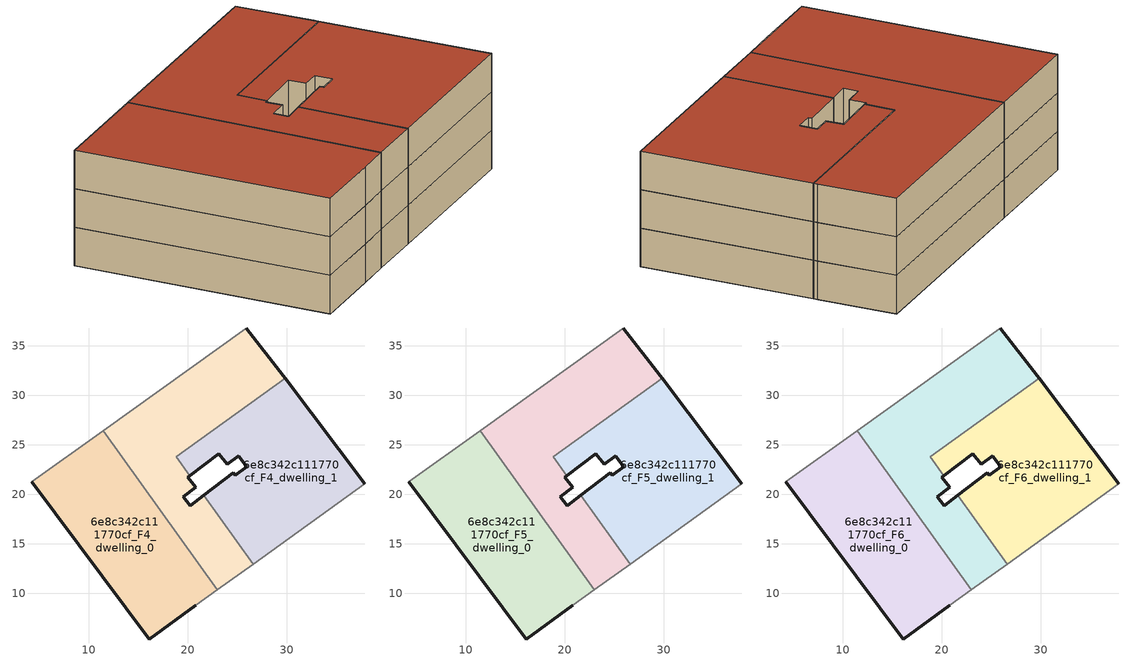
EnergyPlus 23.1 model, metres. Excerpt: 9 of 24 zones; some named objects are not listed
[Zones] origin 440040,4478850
6e8c342c111770cf_F4_dwelling_0
 floor to 6e8c342c111770cf_F3_dwelling_0 (EU_floor_Construction): 20.79,8.8 22.99,10.38 11.45,26.43 4.22,21.26 16.1,5.4 z12
 wall outside (EU_wall_Construction): 20.79,8.8 16.1,5.4 4.22,21.26 z12:15
 wall adiabatic (EU_wall_Construction): 4.22,21.26 11.45,26.43 / 22.99,10.38 20.79,8.8 z12:15
 wall to 6e8c342c111770cf_F4_dwelling_2 (EU_wall_Construction): 11.45,26.43 22.99,10.38 z12:15
6e8c342c111770cf_F4_dwelling_1
 floor to 6e8c342c111770cf_F3_dwelling_1 (EU_floor_Construction): 37.88,21.07 29.82,31.71 18.81,23.79 20.19,21.88 23.11,24.09 23.97,23.04 25.13,23.89 25.14,23.87 25.96,22.79 24.78,21.94 24.59,22.2 21.6,19.92 26.6,12.97 z12
 wall outside (EU_wall_Construction): 21.6,19.92 24.59,22.2 24.78,21.94 25.96,22.79 25.14,23.87 25.13,23.89 23.97,23.04 23.11,24.09 20.19,21.88 / 29.82,31.71 37.88,21.07 z12:15
 wall adiabatic (EU_wall_Construction): 37.88,21.07 26.6,12.97 z12:15
 wall to 6e8c342c111770cf_F4_dwelling_2 (EU_wall_Construction): 26.6,12.97 21.6,19.92 / 20.19,21.88 18.81,23.79 29.82,31.71 z12:15
6e8c342c111770cf_F4_dwelling_2
 floor to 6e8c342c111770cf_F3_dwelling_2 (EU_floor_Construction): 26.6,12.97 21.6,19.92 20.22,18.88 19.55,19.78 20.79,20.72 20.78,20.73 19.98,21.73 20.19,21.88 18.81,23.79 29.82,31.71 29.62,31.98 25.92,36.8 11.45,26.43 22.99,10.38 z12
 wall outside (EU_wall_Construction): 25.92,36.8 29.62,31.98 29.82,31.71 / 20.19,21.88 19.98,21.73 20.78,20.73 20.79,20.72 19.55,19.78 20.22,18.88 21.6,19.92 z12:15
 wall adiabatic (EU_wall_Construction): 26.6,12.97 22.99,10.38 / 11.45,26.43 25.92,36.8 z12:15
6e8c342c111770cf_F5_dwelling_0
 floor to 6e8c342c111770cf_F4_dwelling_0 (EU_floor_Construction): 20.79,8.8 22.99,10.38 11.45,26.43 4.22,21.26 16.1,5.4 z15
 wall outside (EU_wall_Construction): 20.79,8.8 16.1,5.4 4.22,21.26 z15:18
 wall adiabatic (EU_wall_Construction): 4.22,21.26 11.45,26.43 / 22.99,10.38 20.79,8.8 z15:18
 wall to 6e8c342c111770cf_F5_dwelling_2 (EU_wall_Construction): 11.45,26.43 22.99,10.38 z15:18
6e8c342c111770cf_F5_dwelling_1
 floor to 6e8c342c111770cf_F4_dwelling_1 (EU_floor_Construction): 37.88,21.07 29.82,31.71 18.81,23.79 20.19,21.88 23.11,24.09 23.97,23.04 25.13,23.89 25.14,23.87 25.96,22.79 24.78,21.94 24.59,22.2 21.6,19.92 26.6,12.97 z15
 wall outside (EU_wall_Construction): 21.6,19.92 24.59,22.2 24.78,21.94 25.96,22.79 25.14,23.87 25.13,23.89 23.97,23.04 23.11,24.09 20.19,21.88 / 29.82,31.71 37.88,21.07 z15:18
 wall adiabatic (EU_wall_Construction): 37.88,21.07 26.6,12.97 z15:18
 wall to 6e8c342c111770cf_F5_dwelling_2 (EU_wall_Construction): 26.6,12.97 21.6,19.92 / 20.19,21.88 18.81,23.79 29.82,31.71 z15:18
6e8c342c111770cf_F5_dwelling_2
 floor to 6e8c342c111770cf_F4_dwelling_2 (EU_floor_Construction): 26.6,12.97 21.6,19.92 20.22,18.88 19.55,19.78 20.79,20.72 20.78,20.73 19.98,21.73 20.19,21.88 18.81,23.79 29.82,31.71 29.62,31.98 25.92,36.8 11.45,26.43 22.99,10.38 z15
 wall outside (EU_wall_Construction): 25.92,36.8 29.62,31.98 29.82,31.71 / 20.19,21.88 19.98,21.73 20.78,20.73 20.79,20.72 19.55,19.78 20.22,18.88 21.6,19.92 z15:18
 wall adiabatic (EU_wall_Construction): 26.6,12.97 22.99,10.38 / 11.45,26.43 25.92,36.8 z15:18
6e8c342c111770cf_F6_dwelling_0
 floor to 6e8c342c111770cf_F5_dwelling_0 (EU_floor_Construction): 20.79,8.8 22.99,10.38 11.45,26.43 4.22,21.26 16.1,5.4 z18
 wall outside (EU_wall_Construction): 20.79,8.8 16.1,5.4 4.22,21.26 z18:21
 wall adiabatic (EU_wall_Construction): 4.22,21.26 11.45,26.43 / 22.99,10.38 20.79,8.8 z18:21
 wall to 6e8c342c111770cf_F6_dwelling_2 (EU_wall_Construction): 11.45,26.43 22.99,10.38 z18:21
 roof outside (EU_roof_Construction): 11.45,26.43 22.99,10.38 20.79,8.8 16.1,5.4 4.22,21.26 z21
6e8c342c111770cf_F6_dwelling_1
 floor to 6e8c342c111770cf_F5_dwelling_1 (EU_floor_Construction): 37.88,21.07 29.82,31.71 18.81,23.79 20.19,21.88 23.11,24.09 23.97,23.04 25.13,23.89 25.14,23.87 25.96,22.79 24.78,21.94 24.59,22.2 21.6,19.92 26.6,12.97 z18
 wall outside (EU_wall_Construction): 21.6,19.92 24.59,22.2 24.78,21.94 25.96,22.79 25.14,23.87 25.13,23.89 23.97,23.04 23.11,24.09 20.19,21.88 / 29.82,31.71 37.88,21.07 z18:21
 wall adiabatic (EU_wall_Construction): 37.88,21.07 26.6,12.97 z18:21
 wall to 6e8c342c111770cf_F6_dwelling_2 (EU_wall_Construction): 26.6,12.97 21.6,19.92 / 20.19,21.88 18.81,23.79 29.82,31.71 z18:21
 roof outside (EU_roof_Construction): 29.82,31.71 37.88,21.07 26.6,12.97 21.6,19.92 24.59,22.2 24.78,21.94 25.96,22.79 25.14,23.87 25.13,23.89 23.97,23.04 23.11,24.09 20.19,21.88 18.81,23.79 z21
6e8c342c111770cf_F6_dwelling_2
 floor to 6e8c342c111770cf_F5_dwelling_2 (EU_floor_Construction): 26.6,12.97 21.6,19.92 20.22,18.88 19.55,19.78 20.79,20.72 20.78,20.73 19.98,21.73 20.19,21.88 18.81,23.79 29.82,31.71 29.62,31.98 25.92,36.8 11.45,26.43 22.99,10.38 z18
 wall outside (EU_wall_Construction): 25.92,36.8 29.62,31.98 29.82,31.71 / 20.19,21.88 19.98,21.73 20.78,20.73 20.79,20.72 19.55,19.78 20.22,18.88 21.6,19.92 z18:21
 wall adiabatic (EU_wall_Construction): 26.6,12.97 22.99,10.38 / 11.45,26.43 25.92,36.8 z18:21
 roof outside (EU_roof_Construction): 25.92,36.8 29.62,31.98 29.82,31.71 18.81,23.79 20.19,21.88 19.98,21.73 20.78,20.73 20.79,20.72 19.55,19.78 20.22,18.88 21.6,19.92 26.6,12.97 22.99,10.38 11.45,26.43 z21
[Building]
EU S2 Campaign: North Axis=0; Terrain=City; Solar Distribution=FullExterior
[Site:Location]
Madrid: Latitude=40.5; Longitude=-3.5; Time Zone=1; Elevation=609
[SizingPeriod:WeatherFileDays]
AnnualSizingPeriod: Begin Month=1; Begin Day of Month=1; End Month=12; End Day of Month=31; Day of Week for Start Day=Monday; Use Weather File Daylight Saving Period=No; Use Weather File Rain and Snow Indicators=No
[MATERIAL]
EU_InternalMass_Material: Roughness=MediumRough; Thickness=0.1; Conductivity=1; Density=1800; Specific Heat=900; Thermal Absorptance=0.9; Solar Absorptance=0.7; Visible Absorptance=0.7
[MATERIAL:NOMASS] Roughness=MediumRough; Thermal Absorptance=0.9; Solar Absorptance=0.7; Visible Absorptance=0.7
Name | Thermal Resistance
EU_wall_NoMass | 0.609216
EU_roof_NoMass | 0.513268
EU_floor_NoMass | 0.568163
[CONSTRUCTION]
EU_wall_Construction: EU_wall_NoMass
EU_roof_Construction: EU_roof_NoMass
EU_floor_Construction: EU_floor_NoMass
EU_InternalMass_Construction: EU_InternalMass_Material
[ZONE] Type=1; Multiplier=1; Ceiling Height=autocalculate; Floor Area=autocalculate; Part of Total Floor Area=Yes
Name | Volume
6e8c342c111770cf_F4_dwelling_0; 6e8c342c111770cf_F5_dwelling_0; 6e8c342c111770cf_F6_dwelling_0 | 516.133
6e8c342c111770cf_F4_dwelling_1; 6e8c342c111770cf_F5_dwelling_1; 6e8c342c111770cf_F6_dwelling_1 | 516.128
6e8c342c111770cf_F4_dwelling_2; 6e8c342c111770cf_F5_dwelling_2; 6e8c342c111770cf_F6_dwelling_2 | 516.129
[INTERNALMASS] Construction=EU_InternalMass_Construction
Name | Zone or ZoneList | Surface Area
6e8c342c111770cf_F4_dwelling_0_EU_InternalMass | 6e8c342c111770cf_F4_dwelling_0 | 172.044
6e8c342c111770cf_F4_dwelling_1_EU_InternalMass | 6e8c342c111770cf_F4_dwelling_1 | 172.049
6e8c342c111770cf_F4_dwelling_2_EU_InternalMass | 6e8c342c111770cf_F4_dwelling_2 | 172.043
6e8c342c111770cf_F5_dwelling_0_EU_InternalMass | 6e8c342c111770cf_F5_dwelling_0 | 172.044
6e8c342c111770cf_F5_dwelling_1_EU_InternalMass | 6e8c342c111770cf_F5_dwelling_1 | 172.049
6e8c342c111770cf_F5_dwelling_2_EU_InternalMass | 6e8c342c111770cf_F5_dwelling_2 | 172.043
6e8c342c111770cf_F6_dwelling_0_EU_InternalMass | 6e8c342c111770cf_F6_dwelling_0 | 172.044
6e8c342c111770cf_F6_dwelling_1_EU_InternalMass | 6e8c342c111770cf_F6_dwelling_1 | 172.049
6e8c342c111770cf_F6_dwelling_2_EU_InternalMass | 6e8c342c111770cf_F6_dwelling_2 | 172.043
[OTHEREQUIPMENT] Fuel Type=Electricity; Design Level Calculation Method=Watts/Area; Power per Zone Floor Area=1; Fraction Latent=0; Fraction Radiant=0; Fraction Lost=0; Carbon Dioxide Generation Rate=0; EndUse Subcategory=EU_Step8_InternalGains
Name | Zone or ZoneList or Space or SpaceList | Schedule
EU_Step8_InternalGain_6e8c342c111770cf_F4_dwelling_0_f000 | 6e8c342c111770cf_F4_dwelling_0 | EU_Step8_GainSchedule_6e8c342c111770cf_F4_dwelling_0_f000
EU_Step8_InternalGain_6e8c342c111770cf_F4_dwelling_1_f000 | 6e8c342c111770cf_F4_dwelling_1 | EU_Step8_GainSchedule_6e8c342c111770cf_F4_dwelling_1_f000
EU_Step8_InternalGain_6e8c342c111770cf_F4_dwelling_2_f000 | 6e8c342c111770cf_F4_dwelling_2 | EU_Step8_GainSchedule_6e8c342c111770cf_F4_dwelling_2_f000
EU_Step8_InternalGain_6e8c342c111770cf_F5_dwelling_0_f000 | 6e8c342c111770cf_F5_dwelling_0 | EU_Step8_GainSchedule_6e8c342c111770cf_F5_dwelling_0_f000
EU_Step8_InternalGain_6e8c342c111770cf_F5_dwelling_1_f000 | 6e8c342c111770cf_F5_dwelling_1 | EU_Step8_GainSchedule_6e8c342c111770cf_F5_dwelling_1_f000
EU_Step8_InternalGain_6e8c342c111770cf_F5_dwelling_2_f000 | 6e8c342c111770cf_F5_dwelling_2 | EU_Step8_GainSchedule_6e8c342c111770cf_F5_dwelling_2_f000
EU_Step8_InternalGain_6e8c342c111770cf_F6_dwelling_0_f000 | 6e8c342c111770cf_F6_dwelling_0 | EU_Step8_GainSchedule_6e8c342c111770cf_F6_dwelling_0_f000
EU_Step8_InternalGain_6e8c342c111770cf_F6_dwelling_1_f000 | 6e8c342c111770cf_F6_dwelling_1 | EU_Step8_GainSchedule_6e8c342c111770cf_F6_dwelling_1_f000
EU_Step8_InternalGain_6e8c342c111770cf_F6_dwelling_2_f000 | 6e8c342c111770cf_F6_dwelling_2 | EU_Step8_GainSchedule_6e8c342c111770cf_F6_dwelling_2_f000
[ZONEVENTILATION:DESIGNFLOWRATE] Schedule=EU_AlwaysOn; Design Flow Rate Calculation Method=AirChanges/Hour; Air Changes per Hour=0.752966; Ventilation Type=Natural; Fan Pressure Rise=0; Fan Total Efficiency=1; Constant Term Coefficient=1; Temperature Term Coefficient=0; Velocity Term Coefficient=0; Velocity Squared Term Coefficient=0; Minimum Indoor Temperature=-100; Maximum Indoor Temperature=100; Delta Temperature=-100; Minimum Outdoor Temperature=-100; Maximum Outdoor Temperature=100; Maximum Wind Speed=40
Name | Zone or ZoneList or Space or SpaceList
EU_ConstantAir_6e8c342c111770cf_F4_dwelling_0 | 6e8c342c111770cf_F4_dwelling_0
EU_ConstantAir_6e8c342c111770cf_F4_dwelling_1 | 6e8c342c111770cf_F4_dwelling_1
EU_ConstantAir_6e8c342c111770cf_F4_dwelling_2 | 6e8c342c111770cf_F4_dwelling_2
EU_ConstantAir_6e8c342c111770cf_F5_dwelling_0 | 6e8c342c111770cf_F5_dwelling_0
EU_ConstantAir_6e8c342c111770cf_F5_dwelling_1 | 6e8c342c111770cf_F5_dwelling_1
EU_ConstantAir_6e8c342c111770cf_F5_dwelling_2 | 6e8c342c111770cf_F5_dwelling_2
EU_ConstantAir_6e8c342c111770cf_F6_dwelling_0 | 6e8c342c111770cf_F6_dwelling_0
EU_ConstantAir_6e8c342c111770cf_F6_dwelling_1 | 6e8c342c111770cf_F6_dwelling_1
EU_ConstantAir_6e8c342c111770cf_F6_dwelling_2 | 6e8c342c111770cf_F6_dwelling_2
[HVACTEMPLATE:ZONE:IDEALLOADSAIRSYSTEM] System Availability Schedule=EU_AlwaysOn; Maximum Heating Supply Air Temperature=50; Minimum Cooling Supply Air Temperature=13; Maximum Heating Supply Air Humidity Ratio=0.0156; Minimum Cooling Supply Air Humidity Ratio=0.0077; Heating Limit=NoLimit; Cooling Limit=NoLimit; Heating Availability Schedule=EU_AlwaysOn; Cooling Availability Schedule=EU_CoolingOff; Dehumidification Control Type=ConstantSensibleHeatRatio; Cooling Sensible Heat Ratio=0.7; Dehumidification Setpoint=60; Humidification Control Type=None; Humidification Setpoint=30; Outdoor Air Method=None; Outdoor Air Flow Rate per Person=0.00944; Outdoor Air Flow Rate per Zone Floor Area=0; Outdoor Air Flow Rate per Zone=0; Demand Controlled Ventilation Type=None; Outdoor Air Economizer Type=NoEconomizer; Heat Recovery Type=None; Sensible Heat Recovery Effectiveness=0.7; Latent Heat Recovery Effectiveness=0.65
Name | Template Thermostat
6e8c342c111770cf_F4_dwelling_0 | EU_HeatOnly_6e8c342c111770cf_F4_dwelling_0
6e8c342c111770cf_F4_dwelling_1 | EU_HeatOnly_6e8c342c111770cf_F4_dwelling_1
6e8c342c111770cf_F4_dwelling_2 | EU_HeatOnly_6e8c342c111770cf_F4_dwelling_2
6e8c342c111770cf_F5_dwelling_0 | EU_HeatOnly_6e8c342c111770cf_F5_dwelling_0
6e8c342c111770cf_F5_dwelling_1 | EU_HeatOnly_6e8c342c111770cf_F5_dwelling_1
6e8c342c111770cf_F5_dwelling_2 | EU_HeatOnly_6e8c342c111770cf_F5_dwelling_2
6e8c342c111770cf_F6_dwelling_0 | EU_HeatOnly_6e8c342c111770cf_F6_dwelling_0
6e8c342c111770cf_F6_dwelling_1 | EU_HeatOnly_6e8c342c111770cf_F6_dwelling_1
6e8c342c111770cf_F6_dwelling_2 | EU_HeatOnly_6e8c342c111770cf_F6_dwelling_2
[SIZING:ZONE] Zone Cooling Design Supply Air Temperature Input Method=SupplyAirTemperature; Zone Cooling Design Supply Air Temperature=13; Zone Heating Design Supply Air Temperature Input Method=SupplyAirTemperature; Zone Heating Design Supply Air Temperature=50; Zone Cooling Design Supply Air Humidity Ratio=0.008; Zone Heating Design Supply Air Humidity Ratio=0.008; Cooling Design Air Flow Method=DesignDay; Cooling Design Air Flow Rate=0; Cooling Minimum Air Flow per Zone Floor Area=0.000762; Cooling Minimum Air Flow=0; Cooling Minimum Air Flow Fraction=0.2; Heating Design Air Flow Method=DesignDay; Heating Design Air Flow Rate=0; Heating Maximum Air Flow per Zone Floor Area=0.002032; Heating Maximum Air Flow=0.141576; Heating Maximum Air Flow Fraction=0.3; Account for Dedicated Outdoor Air System=No; Dedicated Outdoor Air System Control Strategy=NeutralSupplyAir; Dedicated Outdoor Air Low Setpoint Temperature for Design=autosize; Dedicated Outdoor Air High Setpoint Temperature for Design=autosize; Zone Load Sizing Method=Sensible Load Only No Latent Load; Zone Latent Cooling Design Supply Air Humidity Ratio Input Method=HumidityRatioDifference; Zone Cooling Design Supply Air Humidity Ratio Difference=0.005; Zone Latent Heating Design Supply Air Humidity Ratio Input Method=HumidityRatioDifference; Zone Humidification Design Supply Air Humidity Ratio Difference=0.005
6e8c342c111770cf_F4_dwelling_0; 6e8c342c111770cf_F4_dwelling_1; 6e8c342c111770cf_F4_dwelling_2; 6e8c342c111770cf_F5_dwelling_0; 6e8c342c111770cf_F5_dwelling_1; 6e8c342c111770cf_F5_dwelling_2; 6e8c342c111770cf_F6_dwelling_0; 6e8c342c111770cf_F6_dwelling_1; 6e8c342c111770cf_F6_dwelling_2
[SCHEDULE:CONSTANT]
Name | Hourly Value
EU_AlwaysOn | 1
EU_CoolingOff | 0
[SCHEDULE:FILE] Column Number=1; Rows to Skip at Top=0; Number of Hours of Data=8760; Column Separator=Comma; Interpolate to Timestep=No; Minutes per Item=60; Adjust Schedule for Daylight Savings=Yes
Name | File
EU_Step8_GainSchedule_6e8c342c111770cf_F4_dwelling_0_f000 | ../../schedules/6e8c342c111770cf/6e8c342c111770cf_F4_dwelling_0_f000_gain.csv
EU_Step8_GainSchedule_6e8c342c111770cf_F4_dwelling_1_f000 | ../../schedules/6e8c342c111770cf/6e8c342c111770cf_F4_dwelling_1_f000_gain.csv
EU_Step8_GainSchedule_6e8c342c111770cf_F4_dwelling_2_f000 | ../../schedules/6e8c342c111770cf/6e8c342c111770cf_F4_dwelling_2_f000_gain.csv
EU_Step8_GainSchedule_6e8c342c111770cf_F5_dwelling_0_f000 | ../../schedules/6e8c342c111770cf/6e8c342c111770cf_F5_dwelling_0_f000_gain.csv
EU_Step8_GainSchedule_6e8c342c111770cf_F5_dwelling_1_f000 | ../../schedules/6e8c342c111770cf/6e8c342c111770cf_F5_dwelling_1_f000_gain.csv
EU_Step8_GainSchedule_6e8c342c111770cf_F5_dwelling_2_f000 | ../../schedules/6e8c342c111770cf/6e8c342c111770cf_F5_dwelling_2_f000_gain.csv
EU_Step8_GainSchedule_6e8c342c111770cf_F6_dwelling_0_f000 | ../../schedules/6e8c342c111770cf/6e8c342c111770cf_F6_dwelling_0_f000_gain.csv
EU_Step8_GainSchedule_6e8c342c111770cf_F6_dwelling_1_f000 | ../../schedules/6e8c342c111770cf/6e8c342c111770cf_F6_dwelling_1_f000_gain.csv
EU_Step8_GainSchedule_6e8c342c111770cf_F6_dwelling_2_f000 | ../../schedules/6e8c342c111770cf/6e8c342c111770cf_F6_dwelling_2_f000_gain.csv
